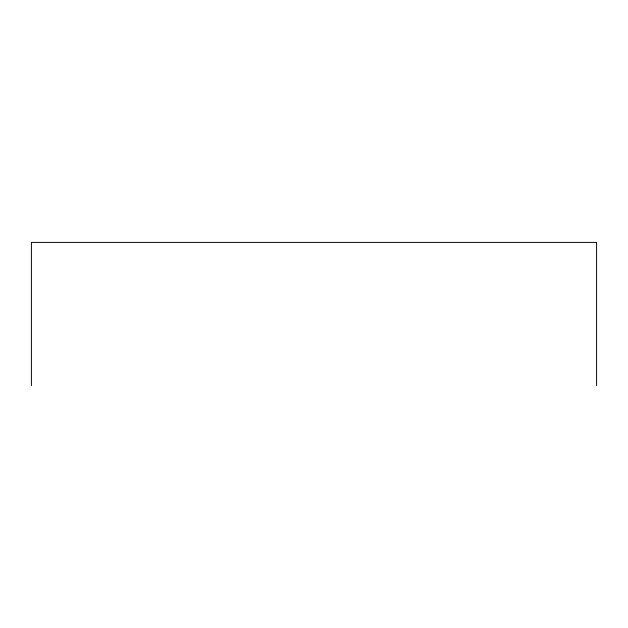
<?xml version="1.0" encoding="UTF-8"?>
<svg xmlns="http://www.w3.org/2000/svg" width="628" height="628" viewBox="0 0 628 628"><rect width="100%" height="100%" fill="white"/><g stroke="black" fill="none" stroke-linecap="round" stroke-linejoin="round"><path stroke-width="0.94" d="M596.6 385.6L596.6 242.4L31.4 242.4L31.4 385.6"/></g></svg>
